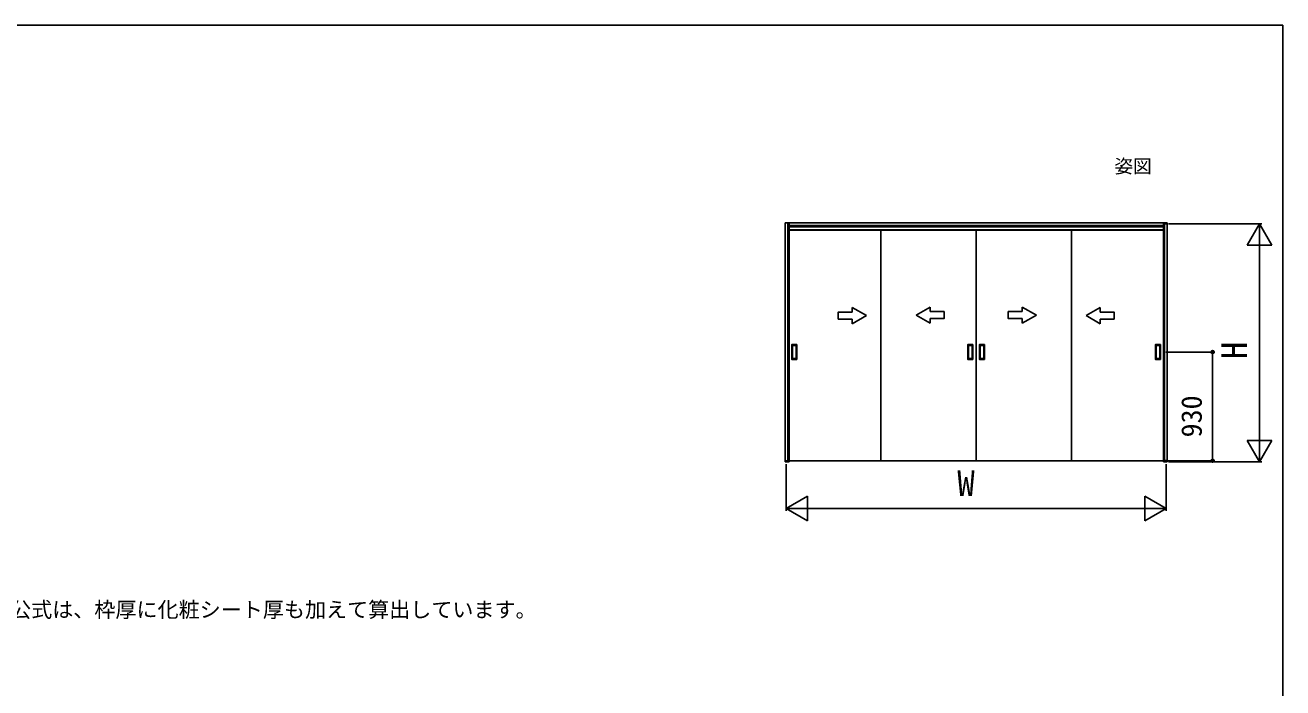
# Model space of a CAD drawing. Units: millimetres, scale not verified. Extents: x -525 to 525, y -783 to 779.
# Drawn here: x -13 to 525, y 463 to 747 of the extents above; entities that cross this region are included whole.
import ezdxf
from ezdxf.enums import TextEntityAlignment as Align

# ---------------------------------------------------------------- set-up
doc = ezdxf.new("R2010")
doc.units = ezdxf.units.MM
doc.header["$LTSCALE"] = 4
for name, color, linetype in [('0-2_USER1', 3, 'Continuous'), ('0-6_YKK_A1', 4, 'Continuous'), ('0-7_YKK_D', 6, 'Continuous'), ('0-8_YKK_ZWAK', 7, 'Continuous')]:
    doc.layers.add(name, color=color, linetype=linetype)
doc.styles.add('ＭＳ ゴシック', font='')
doc.styles.get('ＭＳ ゴシック').set_extended_font_data('MS Gothic')

msp = doc.modelspace()

# ---------------------------------------------------------------- linework, layer by layer
at = {"layer": '0-6_YKK_A1'}
for p, q in [((475.631, 662.1), (312.281, 662.1)), ((312.281, 662.1), (312.281, 559.95)), ((313.481, 662.1), (313.481, 559.95)), ((313.981, 662.1), (313.981, 660.1)), ((473.931, 662.1), (473.931, 559.95)), ((473.931, 660.1), (473.931, 661.6)), ((474.431, 559.95), (474.431, 662.1)), ((474.802, 661.6), (475.131, 661.6)), ((475.631, 559.95), (475.631, 662.1)), ((313.756, 560.35), (313.756, 659.1)), ((393.956, 659.1), (313.756, 659.1)), ((313.981, 660.9), (473.931, 660.9)), ((313.981, 660.4), (473.931, 660.4)), ((313.981, 658.9), (473.931, 658.9)), ((353.256, 659.1), (353.256, 560.35)), ((393.956, 560.35), (393.956, 659.1)), ((393.956, 560.35), (393.956, 659.1)), ((393.956, 659.1), (474.156, 659.1)), ((434.656, 659.1), (434.656, 560.35)), ((474.156, 560.35), (474.156, 659.1)), ((347.007, 622.4), (341.007, 625.864)), ((341.007, 623.9), (341.007, 625.864)), ((368.256, 622.609), (374.256, 626.073)), ((374.256, 624.109), (374.256, 626.073)), ((419.657, 622.609), (413.657, 626.073)), ((413.657, 624.109), (413.657, 626.073)), ((440.906, 622.4), (446.906, 625.864)), ((446.906, 623.9), (446.906, 625.864)), ((347.007, 622.4), (341.007, 618.936)), ((341.007, 618.936), (341.007, 620.9)), ((368.256, 622.609), (374.256, 619.145)), ((374.256, 619.145), (374.256, 621.109)), ((419.657, 622.609), (413.657, 619.145)), ((413.657, 619.145), (413.657, 621.109)), ((440.906, 622.4), (446.906, 618.936)), ((446.906, 618.936), (446.906, 620.9)), ((315.206, 603.65), (315.206, 610.05)), ((317.256, 610.1), (315.256, 610.1)), ((315.506, 604.15), (315.506, 609.55)), ((315.556, 609.6), (316.956, 609.6)), ((317.006, 609.55), (317.006, 604.15)), ((317.306, 603.65), (317.306, 610.05)), ((390.406, 603.65), (390.406, 610.05)), ((390.456, 610.1), (392.456, 610.1)), ((390.706, 609.55), (390.706, 604.15)), ((392.156, 609.6), (390.756, 609.6)), ((392.206, 604.15), (392.206, 609.55)), ((392.506, 603.65), (392.506, 610.05)), ((395.406, 603.65), (395.406, 610.05)), ((397.456, 610.1), (395.456, 610.1)), ((395.706, 604.15), (395.706, 609.55)), ((395.756, 609.6), (397.156, 609.6)), ((397.206, 609.55), (397.206, 604.15)), ((397.506, 603.65), (397.506, 610.05)), ((470.606, 603.65), (470.606, 610.05)), ((470.656, 610.1), (472.656, 610.1)), ((470.906, 609.55), (470.906, 604.15)), ((472.356, 609.6), (470.956, 609.6)), ((472.406, 604.15), (472.406, 609.55)), ((472.706, 603.65), (472.706, 610.05)), ((317.256, 603.6), (315.256, 603.6)), ((316.956, 604.1), (315.556, 604.1)), ((390.456, 603.6), (392.456, 603.6)), ((390.756, 604.1), (392.156, 604.1)), ((397.456, 603.6), (395.456, 603.6)), ((397.156, 604.1), (395.756, 604.1)), ((470.656, 603.6), (472.656, 603.6)), ((470.956, 604.1), (472.356, 604.1)), ((312.781, 560.626), (312.781, 559.95)), ((393.956, 560.35), (313.756, 560.35)), ((393.956, 560.35), (474.156, 560.35)), ((473.931, 559.95), (475.631, 559.95)), ((475.131, 560.747), (475.131, 559.95))]:
    msp.add_line(p, q, dxfattribs=at)
for points in [[(312.281, 559.95), (313.981, 559.95), (313.981, 661.6)], [(341.007, 623.9), (335.007, 623.9), (335.007, 620.9), (341.007, 620.9)], [(374.256, 624.109), (380.256, 624.109), (380.256, 621.109), (374.256, 621.109)], [(413.657, 624.109), (407.657, 624.109), (407.657, 621.109), (413.657, 621.109)], [(446.906, 623.9), (452.906, 623.9), (452.906, 620.9), (446.906, 620.9)]]:
    msp.add_lwpolyline(points, dxfattribs=at)
for centre, start, end in [((315.256, 610.05), 90, 180), ((315.556, 609.55), 90, 180), ((316.956, 609.55), 0, 90), ((317.256, 610.05), 0, 90), ((390.456, 610.05), 90, 180), ((390.756, 609.55), 90, 180), ((392.156, 609.55), 360, 90), ((392.456, 610.05), 0, 90), ((395.456, 610.05), 90, 180), ((395.756, 609.55), 90, 180), ((397.156, 609.55), 0, 90), ((397.456, 610.05), 0, 90), ((470.656, 610.05), 90, 180), ((470.956, 609.55), 90, 180), ((472.356, 609.55), 360, 90), ((472.656, 610.05), 0, 90), ((315.256, 603.65), 180, 270), ((315.556, 604.15), 180, 270), ((316.956, 604.15), 270, 0), ((317.256, 603.65), 270, 0), ((390.456, 603.65), 180, 270), ((390.756, 604.15), 180, 270), ((392.156, 604.15), 270, 360), ((392.456, 603.65), 270, 0), ((395.456, 603.65), 180, 270), ((395.756, 604.15), 180, 270), ((397.156, 604.15), 270, 0), ((397.456, 603.65), 270, 0), ((470.656, 603.65), 180, 270), ((470.956, 604.15), 180, 270), ((472.356, 604.15), 270, 360), ((472.656, 603.65), 270, 0)]:
    msp.add_arc(centre, 0.05, start, end, dxfattribs=at)
at = {"layer": '0-7_YKK_D'}
for p, q in [((476.131, 661.6), (516, 661.6)), ((515, 661.6), (509.75, 652.507)), ((515, 661.6), (520.25, 652.507)), ((515, 661.6), (515, 643.413)), ((509.75, 652.507), (520.25, 652.507)), ((515, 570.45), (515, 651.1)), ((474.931, 606.85), (496, 606.85)), ((495, 560.35), (495, 606.85)), ((515, 559.95), (515, 578.137)), ((515, 559.95), (509.75, 569.043)), ((520.25, 569.043), (509.75, 569.043)), ((515, 559.95), (520.25, 569.043)), ((470.156, 560.35), (496, 560.35)), ((476.131, 559.95), (516, 559.95)), ((312.781, 558.95), (312.781, 538.95)), ((475.131, 558.95), (475.131, 538.95)), ((312.781, 539.95), (321.875, 545.2)), ((321.875, 534.7), (321.875, 545.2)), ((475.131, 539.95), (466.038, 545.2)), ((466.038, 545.2), (466.038, 534.7)), ((312.781, 539.95), (321.875, 534.7)), ((312.781, 539.95), (330.968, 539.95)), ((323.281, 539.95), (464.631, 539.95)), ((475.131, 539.95), (456.945, 539.95)), ((475.131, 539.95), (466.038, 534.7))]:
    msp.add_line(p, q, dxfattribs=at)
for centre in [(495, 606.85), (495, 560.35)]:
    msp.add_circle(centre, 0.637, dxfattribs=at)
at = {"layer": '0-8_YKK_ZWAK'}
msp.add_line((-525, 746.6), (525, 746.6), dxfattribs=at)
msp.add_lwpolyline([(-525, -783.4), (525, -783.4), (525, 746.6)], dxfattribs=at)

# ---------------------------------------------------------------- texts
at = {"layer": '0-2_USER1', "style": 'ＭＳ ゴシック'}
for s, height, p in [('姿図', 5.865, (453, 681.6)), ('※有効開口寸法公式は、枠厚に化粧シート厚も加えて算出しています。', 6.598, (-81.914, 491.431))]:
    msp.add_text(s, height=height, dxfattribs=at).set_placement(p, align=Align.BOTTOM_LEFT)
at = {"layer": '0-7_YKK_D', "style": 'ＭＳ ゴシック'}
for s, height, p in [('H', 11, (513, 603.786)), ('930', 8.798, (493, 570.339))]:
    msp.add_text(s, height=height, rotation=90, dxfattribs=at).set_placement(p, align=Align.BOTTOM_LEFT)
msp.add_text('W', height=11, dxfattribs=at).set_placement((385.86, 541.95), align=Align.BOTTOM_LEFT)

doc.saveas('drawing.dxf')
